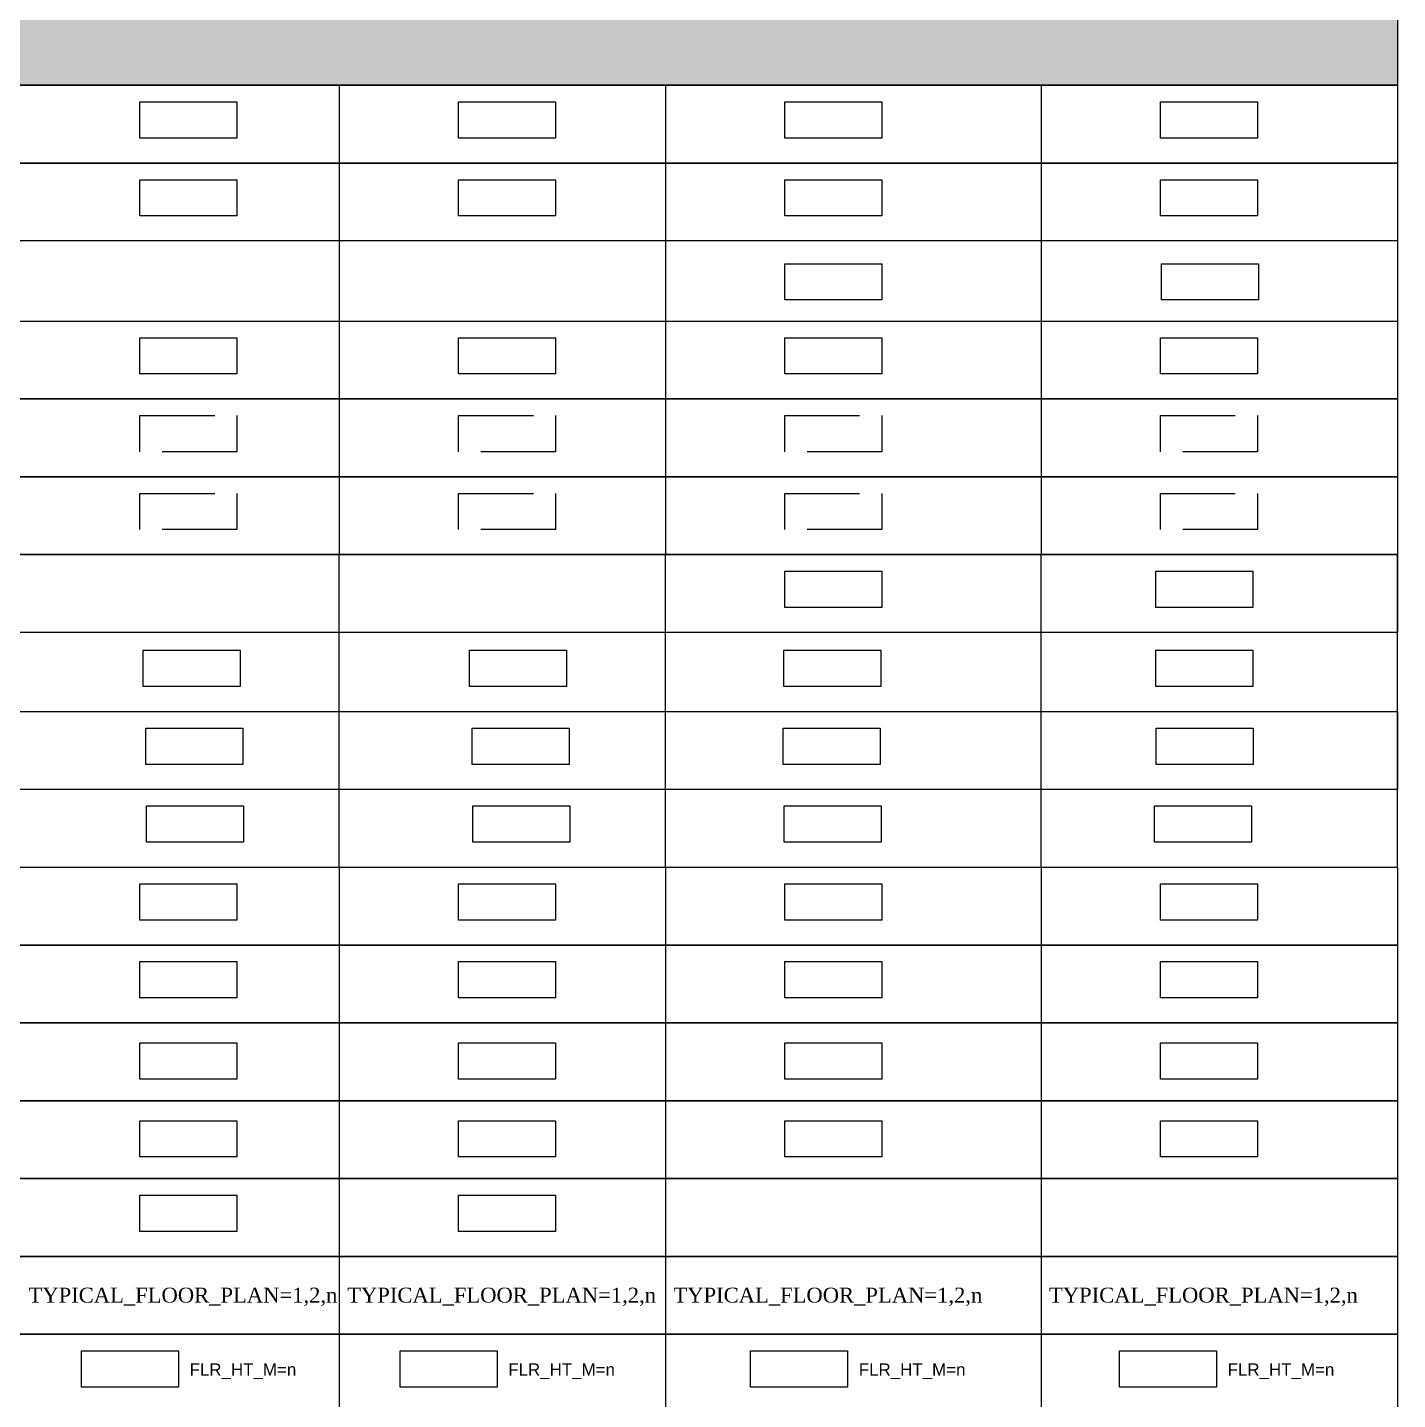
# Model space of a CAD drawing. Header units: millimetres. Extents: x -9481 to -9286, y 28700 to 28853.
# Drawn here: x -9451.39 to -9442.23, y 28801.77 to 28810.95 of the extents above; entities that cross this region are included whole.
import ezdxf

# ---------------------------------------------------------------- set-up
doc = ezdxf.new("R2010")
doc.units = ezdxf.units.MM
doc.linetypes.add('CONTINULUS', pattern=[0])
doc.linetypes.add('DASHED', pattern=[0.75, 0.5, -0.25])
for name, color, linetype in [('BLK_1_FLR_-1_APPROVED_CONSTRUCTION', 7, 'Continuous'), ('BLK_1_FLR_-1_CRPT_AREA_DEDUCT_EXISTING', 7, 'Continuous'), ('BLK_1_FLR_-1_DEMOLITION_AREA', 7, 'Continuous'), ('BLK_1_FLR_-1_FAR_AREA_ADD', 7, 'Continuous'), ('BLK_1_FLR_-1_FAR_AREA_ADD_EXISTING', 7, 'Continuous'), ('BLK_1_FLR_-1_FAR_AREA_DEDUCT', 7, 'Continuous'), ('BLK_1_FLR_-1_FAR_AREA_DEDUCT_EXISTING', 7, 'Continuous'), ('BLK_1_FLR_-2_APPROVED_CONSTRUCTION', 7, 'Continuous'), ('BLK_1_FLR_-2_BLT_UP_AREA', 7, 'Continuous'), ('BLK_1_FLR_-2_CRPT_AREA_DEDUCT_EXISTING', 7, 'Continuous'), ('BLK_1_FLR_-2_DEMOLITION_AREA', 7, 'Continuous'), ('BLK_1_FLR_-2_FAR_AREA_ADD', 7, 'Continuous'), ('BLK_1_FLR_-2_FAR_AREA_ADD_EXISTING', 7, 'Continuous'), ('BLK_1_FLR_-2_FAR_AREA_DEDUCT', 7, 'Continuous'), ('BLK_1_FLR_-2_FAR_AREA_DEDUCT_EXISTING', 7, 'Continuous'), ('BLK_1_FLR_3_APPROVED_CONSTRUCTION', 7, 'Continuous'), ('BLK_1_FLR_3_CRPT_AREA_DEDUCT_EXISTING', 7, 'Continuous'), ('BLK_1_FLR_3_DEMOLITION_AREA', 7, 'Continuous'), ('BLK_1_FLR_3_FAR_AREA_DEDUCT', 7, 'Continuous'), ('BLK_1_FLR_3_FAR_AREA_DEDUCT_EXISTING', 7, 'Continuous'), ('BLK_1_FLR_3_ROOF_AREA', 7, 'Continuous'), ('BLK_1_FLR_4_APPROVED_CONSTRUCTION', 7, 'Continuous'), ('BLK_1_FLR_4_BLT_UP_AREA', 7, 'Continuous'), ('BLK_1_FLR_4_CRPT_AREA_DEDUCT_EXISTING', 7, 'Continuous'), ('BLK_1_FLR_4_DEMOLITION_AREA', 7, 'Continuous'), ('BLK_1_FLR_4_FAR_AREA_DEDUCT', 7, 'Continuous'), ('BLK_1_FLR_4_FAR_AREA_DEDUCT_EXISTING', 7, 'Continuous'), ('BLK_1_FLR_4_ROOF_AREA', 7, 'Continuous'), ('BLK_1_PLANTATION_GREENSTRIP', 7, 'Continuous'), ('HATCH', 7, 'Continuous')]:
    doc.layers.add(name, color=color, linetype=linetype)
for name, color, linetype, plot in [('BLK_1_FLR_-1_BLT_UP_AREA', 25, 'Continuous', False), ('BLK_1_FLR_-1_BLT_UP_AREA_DEDUCT', 25, 'Continuous', False), ('BLK_1_FLR_-1_CARPET_AREA', 25, 'Continuous', False), ('BLK_1_FLR_-1_CARPET_AREA_EXISTING', 25, 'Continuous', False), ('BLK_1_FLR_-1_CRPT_AREA_DEDUCT', 4, 'Continuous', False), ('BLK_1_FLR_-2_BLT_UP_AREA_DEDUCT', 25, 'Continuous', False), ('BLK_1_FLR_-2_CARPET_AREA', 4, 'Continuous', False), ('BLK_1_FLR_-2_CARPET_AREA_EXISTING', 4, 'Continuous', False), ('BLK_1_FLR_-2_STAIR_1', 25, 'Continuous', False), ('BLK_1_FLR_3_BLT_UP_AREA', 7, 'Continuous', False), ('BLK_1_FLR_3_BLT_UP_AREA_DEDUCT', 7, 'Continuous', False), ('BLK_1_FLR_3_CARPET_AREA', 25, 'Continuous', False), ('BLK_1_FLR_3_CARPET_AREA_EXISTING', 25, 'Continuous', False), ('BLK_1_FLR_4_BLT_UP_AREA_DEDUCT', 7, 'Continuous', False), ('BLK_1_FLR_4_CARPET_AREA', 4, 'Continuous', False), ('BLK_1_FLR_4_CARPET_AREA_EXISTING', 4, 'Continuous', False), ('BLK_1_FLR_4_CRPT_AREA_DEDUCT', 25, 'Continuous', False)]:
    doc.layers.add(name, color=color, linetype=linetype, plot=plot)
for name, color, linetype, lineweight in [('BLK_1_FLR_-1_BLT_UP_AREA_EXISTING', 11, 'DASHED', 9), ('BLK_1_FLR_-1_STAIR_1', 7, 'Continuous', 0), ('BLK_1_FLR_-2_BLT_UP_AREA_DEDUCT_EXISTING', 11, 'DASHED', 9), ('BLK_1_FLR_-2_BLT_UP_AREA_EXISTING', 11, 'DASHED', 9), ('BLK_1_FLR_-2_CRPT_AREA_DEDUCT', 7, 'Continuous', 0), ('BLK_1_FLR_3_BLT_UP_AREA_DEDUCT_EXISTING', 11, 'DASHED', 9), ('BLK_1_FLR_3_BLT_UP_AREA_EXISTING', 11, 'DASHED', 9), ('BLK_1_FLR_3_CRPT_AREA_DEDUCT', 7, 'Continuous', 0), ('BLK_1_FLR_3_STAIR_1', 7, 'Continuous', 0), ('BLK_1_FLR_4_BLT_UP_AREA_DEDUCT_EXISTING', 11, 'DASHED', 9), ('BLK_1_FLR_4_BLT_UP_AREA_EXISTING', 11, 'DASHED', 9), ('BLK_1_FLR_4_STAIR_1', 7, 'Continuous', 0), ('BLK_1_FLR_5_BLT_UP_AREA_DEDUCT_EXISTING', 11, 'DASHED', 9)]:
    doc.layers.add(name, color=color, linetype=linetype, lineweight=lineweight)
doc.styles.get("Standard").update_dxf_attribs({"font": 'arial.ttf', "height": 0.25})
doc.styles.add('TNR', font='times.ttf', dxfattribs={"height": 0.5})

# ---------------------------------------------------------------- blocks, each defined once
blk = doc.blocks.new('H2')
at = {"layer": 'HATCH', "linetype": 'CONTINULUS', "ltscale": 0.05}
h = blk.add_hatch(color=241, dxfattribs=at)
h.dxf.hatch_style = 1
h.paths.add_polyline_path([(-9435.4551, 28804.6003), (-9435.4551, 28803.827), (-9396.4272, 28803.827), (-9396.4272, 28804.6003)])
blk.add_lwpolyline([(-9435.4551, 28804.6003), (-9396.4272, 28804.6003), (-9396.4272, 28803.827), (-9435.4551, 28803.827), (-9435.4551, 28804.6003)], close=True)

msp = doc.modelspace()

# ---------------------------------------------------------------- linework, layer by layer
for p, q in [((-9449.308551, 28810.561705), (-9449.308551, 28810.041058)), ((-9447.126291, 28810.561705), (-9447.126291, 28810.041058)), ((-9444.614149, 28810.561705), (-9444.614149, 28810.041058)), ((-9449.308551, 28810.041058), (-9449.308551, 28809.520411)), ((-9447.126291, 28810.041058), (-9447.126291, 28809.520411)), ((-9444.614149, 28810.041058), (-9444.614149, 28809.520411)), ((-9449.308551, 28808.463269), (-9449.308551, 28807.942622)), ((-9447.126291, 28808.463269), (-9447.126291, 28807.942622)), ((-9444.614149, 28808.463269), (-9444.614149, 28807.942622)), ((-9449.308551, 28807.942622), (-9449.308551, 28807.421975)), ((-9447.126291, 28807.942622), (-9447.126291, 28807.421975)), ((-9444.614149, 28807.942622), (-9444.614149, 28807.421975)), ((-9449.308551, 28805.331172), (-9449.308551, 28804.810525)), ((-9447.126291, 28805.331172), (-9447.126291, 28804.810525)), ((-9444.614149, 28805.331172), (-9444.614149, 28804.810525)), ((-9449.308551, 28804.810525), (-9449.308551, 28804.289878)), ((-9447.126291, 28804.810525), (-9447.126291, 28804.289878)), ((-9444.614149, 28804.810525), (-9444.614149, 28804.289878)), ((-9449.308551, 28804.289878), (-9449.308551, 28803.248584)), ((-9447.126291, 28804.289878), (-9447.126291, 28803.248584)), ((-9444.614149, 28804.289878), (-9444.614149, 28803.248584)), ((-9449.308551, 28803.248584), (-9449.308551, 28802.727938)), ((-9447.126291, 28803.248584), (-9447.126291, 28802.727938)), ((-9444.614149, 28803.248584), (-9444.614149, 28802.727938)), ((-9449.308551, 28802.727938), (-9449.308551, 28802.207291)), ((-9447.126291, 28802.727938), (-9447.126291, 28802.207291)), ((-9444.614149, 28802.727938), (-9444.614149, 28802.207291)), ((-9449.308551, 28802.207291), (-9449.308551, 28801.686644)), ((-9447.126291, 28802.207291), (-9447.126291, 28801.686644)), ((-9444.614149, 28802.207291), (-9444.614149, 28801.686644))]:
    msp.add_line(p, q)
at = {"color": 7, "linetype": 'CONTINULUS', "ltscale": 0.05}
for p, q in [((-9449.308551, 28809.520411), (-9449.308551, 28808.463269)), ((-9447.126291, 28809.520411), (-9447.126291, 28808.463269)), ((-9444.614149, 28809.520411), (-9444.614149, 28808.463269)), ((-9442.229952, 28809.520411), (-9442.229952, 28808.974791))]:
    msp.add_line(p, q, dxfattribs=at)
at = {"linetype": 'CONTINULUS', "ltscale": 0.05}
msp.add_line((-9442.229952, 28805.331172), (-9442.229952, 28805.860034), dxfattribs=at)
for points in [[(-9481.2579, 28810.041058), (-9481.2579, 28810.561705), (-9442.229952, 28810.561705), (-9442.229952, 28810.041058), (-9470.864214, 28810.041058)], [(-9470.864214, 28810.041058), (-9442.229952, 28810.041058), (-9442.229952, 28809.520411), (-9470.864214, 28809.520411)], [(-9470.864214, 28808.983915), (-9442.229952, 28808.983915), (-9442.229952, 28808.463269), (-9470.864214, 28808.463269)], [(-9481.2579, 28807.942622), (-9481.2579, 28808.463269), (-9442.229952, 28808.463269), (-9442.229952, 28807.942622), (-9470.864214, 28807.942622)], [(-9470.864214, 28808.463269), (-9442.229952, 28808.463269), (-9442.229952, 28807.942622), (-9470.864214, 28807.942622)], [(-9470.864214, 28807.942622), (-9442.229952, 28807.942622), (-9442.229952, 28807.421975), (-9470.864214, 28807.421975)], [(-9470.864214, 28807.421975), (-9442.229952, 28807.421975), (-9442.229952, 28806.901328), (-9470.864214, 28806.901328)], [(-9481.2579, 28805.331172), (-9481.2579, 28806.372466), (-9442.229952, 28806.372466), (-9442.229952, 28805.851819), (-9470.864214, 28805.851819)], [(-9481.2579, 28803.248584), (-9481.2579, 28805.331172), (-9442.229952, 28805.331172), (-9442.229952, 28804.810525), (-9481.2579, 28804.810525)], [(-9481.2579, 28804.289878), (-9481.2579, 28804.810525), (-9442.229952, 28804.810525), (-9442.229952, 28804.289878), (-9481.2579, 28804.289878)], [(-9481.2579, 28803.769231), (-9481.2579, 28804.289878), (-9442.229952, 28804.289878), (-9442.229952, 28803.769231), (-9470.864214, 28803.769231)], [(-9470.864214, 28803.769231), (-9442.229952, 28803.769231), (-9442.229952, 28803.248584), (-9481.2579, 28803.248584)], [(-9481.2579, 28801.686644), (-9481.2579, 28802.207291), (-9442.229952, 28802.207291), (-9442.229952, 28801.686644), (-9470.864214, 28801.686644)]]:
    msp.add_lwpolyline(points)
for points in [[(-9481.2579, 28803.248584), (-9442.229952, 28803.248584), (-9442.229952, 28802.727938), (-9481.2579, 28802.727938), (-9481.2579, 28803.248584)], [(-9481.2579, 28802.727938), (-9442.229952, 28802.727938), (-9442.229952, 28802.207291), (-9481.2579, 28802.207291), (-9481.2579, 28802.727938)]]:
    msp.add_lwpolyline(points, close=True)
at = {"layer": 'BLK_1_FLR_-1_APPROVED_CONSTRUCTION', "color": 11}
msp.add_lwpolyline([(-9446.328208, 28805.220044), (-9445.679027, 28805.220044), (-9445.679027, 28804.977895), (-9446.328208, 28804.977895)], close=True, dxfattribs=at)
at = {"layer": 'BLK_1_FLR_-1_BLT_UP_AREA', "color": 11}
msp.add_lwpolyline([(-9446.328208, 28810.450577), (-9445.679027, 28810.450577), (-9445.679027, 28810.208428), (-9446.328208, 28810.208428)], close=True, dxfattribs=at)
at = {"layer": 'BLK_1_FLR_-1_BLT_UP_AREA_DEDUCT', "color": 11}
msp.add_lwpolyline([(-9446.328208, 28809.92993), (-9445.679027, 28809.92993), (-9445.679027, 28809.687781), (-9446.328208, 28809.687781)], close=True, dxfattribs=at)
at = {"layer": 'BLK_1_FLR_-1_BLT_UP_AREA_EXISTING', "color": 11}
msp.add_lwpolyline([(-9446.328208, 28808.35214), (-9445.679027, 28808.35214), (-9445.679027, 28808.109991), (-9446.328208, 28808.109991)], close=True, dxfattribs=at)
at = {"layer": 'BLK_1_FLR_-1_CARPET_AREA', "color": 11}
msp.add_lwpolyline([(-9446.328208, 28804.156373), (-9445.679027, 28804.156373), (-9445.679027, 28803.914223), (-9446.328208, 28803.914223)], close=True, dxfattribs=at)
at = {"layer": 'BLK_1_FLR_-1_CARPET_AREA_EXISTING', "color": 11, "linetype": 'CONTINULUS', "ltscale": 0.05}
msp.add_lwpolyline([(-9446.340577, 28806.261338), (-9445.691396, 28806.261338), (-9445.691396, 28806.019189), (-9446.340577, 28806.019189)], close=True, dxfattribs=at)
at = {"layer": 'BLK_1_FLR_-1_CRPT_AREA_DEDUCT', "color": 11}
msp.add_lwpolyline([(-9446.328208, 28803.635726), (-9445.679027, 28803.635726), (-9445.679027, 28803.393576), (-9446.328208, 28803.393576)], close=True, dxfattribs=at)
at = {"layer": 'BLK_1_FLR_-1_CRPT_AREA_DEDUCT_EXISTING', "color": 11, "linetype": 'CONTINULUS', "ltscale": 0.05}
msp.add_lwpolyline([(-9446.332318, 28805.740691), (-9445.683137, 28805.740691), (-9445.683137, 28805.498542), (-9446.332318, 28805.498542)], close=True, dxfattribs=at)
at = {"layer": 'BLK_1_FLR_-1_DEMOLITION_AREA', "color": 7}
msp.add_lwpolyline([(-9446.328208, 28804.699397), (-9445.679027, 28804.699397), (-9445.679027, 28804.457248), (-9446.328208, 28804.457248)], close=True, dxfattribs=at)
at = {"layer": 'BLK_1_FLR_-1_FAR_AREA_ADD', "color": 11, "linetype": 'CONTINULUS', "ltscale": 0.05}
msp.add_lwpolyline([(-9446.328208, 28809.367957), (-9445.679027, 28809.367957), (-9445.679027, 28809.125808), (-9446.328208, 28809.125808)], close=True, dxfattribs=at)
at = {"layer": 'BLK_1_FLR_-1_FAR_AREA_ADD_EXISTING', "color": 11, "linetype": 'CONTINULUS', "ltscale": 0.05}
msp.add_lwpolyline([(-9446.328208, 28807.310847), (-9445.679027, 28807.310847), (-9445.679027, 28807.068697), (-9446.328208, 28807.068697)], close=True, dxfattribs=at)
at = {"layer": 'BLK_1_FLR_-1_FAR_AREA_DEDUCT', "color": 11, "linetype": 'CONTINULUS', "ltscale": 0.05}
msp.add_lwpolyline([(-9446.328208, 28808.872787), (-9445.679027, 28808.872787), (-9445.679027, 28808.630638), (-9446.328208, 28808.630638)], close=True, dxfattribs=at)
at = {"layer": 'BLK_1_FLR_-1_FAR_AREA_DEDUCT_EXISTING', "color": 11, "linetype": 'CONTINULUS', "ltscale": 0.05}
msp.add_lwpolyline([(-9446.335777, 28806.781985), (-9445.686596, 28806.781985), (-9445.686596, 28806.539836), (-9446.335777, 28806.539836)], close=True, dxfattribs=at)
at = {"layer": 'BLK_1_FLR_-1_STAIR_1'}
msp.add_lwpolyline([(-9446.55738, 28802.096163), (-9445.908198, 28802.096163), (-9445.908198, 28801.854013), (-9446.55738, 28801.854013)], close=True, dxfattribs=at)
at = {"layer": 'BLK_1_FLR_-2_APPROVED_CONSTRUCTION', "color": 11}
msp.add_lwpolyline([(-9443.816066, 28805.220044), (-9443.166885, 28805.220044), (-9443.166885, 28804.977895), (-9443.816066, 28804.977895)], close=True, dxfattribs=at)
at = {"layer": 'BLK_1_FLR_-2_BLT_UP_AREA', "color": 11}
msp.add_lwpolyline([(-9443.816066, 28810.450577), (-9443.166885, 28810.450577), (-9443.166885, 28810.208428), (-9443.816066, 28810.208428)], close=True, dxfattribs=at)
at = {"layer": 'BLK_1_FLR_-2_BLT_UP_AREA_DEDUCT', "color": 11}
msp.add_lwpolyline([(-9443.816066, 28809.92993), (-9443.166885, 28809.92993), (-9443.166885, 28809.687781), (-9443.816066, 28809.687781)], close=True, dxfattribs=at)
at = {"layer": 'BLK_1_FLR_-2_BLT_UP_AREA_DEDUCT_EXISTING', "color": 11}
msp.add_lwpolyline([(-9443.816066, 28807.831494), (-9443.166885, 28807.831494), (-9443.166885, 28807.589344), (-9443.816066, 28807.589344)], close=True, dxfattribs=at)
at = {"layer": 'BLK_1_FLR_-2_BLT_UP_AREA_EXISTING', "color": 11}
msp.add_lwpolyline([(-9443.816066, 28808.35214), (-9443.166885, 28808.35214), (-9443.166885, 28808.109991), (-9443.816066, 28808.109991)], close=True, dxfattribs=at)
at = {"layer": 'BLK_1_FLR_-2_CARPET_AREA', "color": 11}
msp.add_lwpolyline([(-9443.816066, 28804.156373), (-9443.166885, 28804.156373), (-9443.166885, 28803.914223), (-9443.816066, 28803.914223)], close=True, dxfattribs=at)
at = {"layer": 'BLK_1_FLR_-2_CARPET_AREA_EXISTING', "color": 11, "linetype": 'CONTINULUS', "ltscale": 0.05}
msp.add_lwpolyline([(-9443.844705, 28806.261338), (-9443.195524, 28806.261338), (-9443.195524, 28806.019189), (-9443.844705, 28806.019189)], close=True, dxfattribs=at)
at = {"layer": 'BLK_1_FLR_-2_CRPT_AREA_DEDUCT', "color": 11}
msp.add_lwpolyline([(-9443.816066, 28803.635726), (-9443.166885, 28803.635726), (-9443.166885, 28803.393576), (-9443.816066, 28803.393576)], close=True, dxfattribs=at)
at = {"layer": 'BLK_1_FLR_-2_CRPT_AREA_DEDUCT_EXISTING', "color": 11, "linetype": 'CONTINULUS', "ltscale": 0.05}
msp.add_lwpolyline([(-9443.85541, 28805.740691), (-9443.206229, 28805.740691), (-9443.206229, 28805.498542), (-9443.85541, 28805.498542)], close=True, dxfattribs=at)
at = {"layer": 'BLK_1_FLR_-2_DEMOLITION_AREA', "color": 7}
msp.add_lwpolyline([(-9443.816066, 28804.699397), (-9443.166885, 28804.699397), (-9443.166885, 28804.457248), (-9443.816066, 28804.457248)], close=True, dxfattribs=at)
at = {"layer": 'BLK_1_FLR_-2_FAR_AREA_ADD', "color": 7, "linetype": 'CONTINULUS', "ltscale": 0.05}
for p, q in [((-9449.308551, 28805.331172), (-9449.308551, 28807.421975)), ((-9447.126291, 28805.331172), (-9447.126291, 28807.421975)), ((-9444.614149, 28805.331172), (-9444.614149, 28807.421975)), ((-9442.229952, 28805.860034), (-9442.229952, 28807.421975))]:
    msp.add_line(p, q, dxfattribs=at)
at = {"layer": 'BLK_1_FLR_-2_FAR_AREA_ADD', "color": 11, "linetype": 'CONTINULUS', "ltscale": 0.05}
msp.add_lwpolyline([(-9443.809878, 28809.367957), (-9443.160697, 28809.367957), (-9443.160697, 28809.125808), (-9443.809878, 28809.125808)], close=True, dxfattribs=at)
at = {"layer": 'BLK_1_FLR_-2_FAR_AREA_ADD_EXISTING', "color": 11, "linetype": 'CONTINULUS', "ltscale": 0.05}
msp.add_lwpolyline([(-9443.846448, 28807.310847), (-9443.197267, 28807.310847), (-9443.197267, 28807.068697), (-9443.846448, 28807.068697)], close=True, dxfattribs=at)
at = {"layer": 'BLK_1_FLR_-2_FAR_AREA_DEDUCT', "color": 11, "linetype": 'CONTINULUS', "ltscale": 0.05}
msp.add_lwpolyline([(-9443.816066, 28808.872787), (-9443.166885, 28808.872787), (-9443.166885, 28808.630638), (-9443.816066, 28808.630638)], close=True, dxfattribs=at)
at = {"layer": 'BLK_1_FLR_-2_FAR_AREA_DEDUCT_EXISTING', "color": 11, "linetype": 'CONTINULUS', "ltscale": 0.05}
msp.add_lwpolyline([(-9443.847541, 28806.781985), (-9443.19836, 28806.781985), (-9443.19836, 28806.539836), (-9443.847541, 28806.539836)], close=True, dxfattribs=at)
at = {"layer": 'BLK_1_FLR_-2_STAIR_1', "color": 7}
msp.add_lwpolyline([(-9444.090379, 28802.096163), (-9443.441198, 28802.096163), (-9443.441198, 28801.854013), (-9444.090379, 28801.854013)], close=True, dxfattribs=at)
at = {"layer": 'BLK_1_FLR_3_APPROVED_CONSTRUCTION', "color": 11}
msp.add_lwpolyline([(-9450.641981, 28805.220044), (-9449.9928, 28805.220044), (-9449.9928, 28804.977895), (-9450.641981, 28804.977895)], close=True, dxfattribs=at)
at = {"layer": 'BLK_1_FLR_3_BLT_UP_AREA', "color": 11}
msp.add_lwpolyline([(-9450.641981, 28810.450577), (-9449.9928, 28810.450577), (-9449.9928, 28810.208428), (-9450.641981, 28810.208428)], close=True, dxfattribs=at)
at = {"layer": 'BLK_1_FLR_3_BLT_UP_AREA_DEDUCT', "color": 11}
msp.add_lwpolyline([(-9450.641981, 28809.92993), (-9449.9928, 28809.92993), (-9449.9928, 28809.687781), (-9450.641981, 28809.687781)], close=True, dxfattribs=at)
at = {"layer": 'BLK_1_FLR_3_BLT_UP_AREA_DEDUCT_EXISTING', "color": 11}
msp.add_lwpolyline([(-9450.641981, 28807.831494), (-9449.9928, 28807.831494), (-9449.9928, 28807.589344), (-9450.641981, 28807.589344)], close=True, dxfattribs=at)
at = {"layer": 'BLK_1_FLR_3_BLT_UP_AREA_EXISTING', "color": 11}
msp.add_lwpolyline([(-9450.641981, 28808.35214), (-9449.9928, 28808.35214), (-9449.9928, 28808.109991), (-9450.641981, 28808.109991)], close=True, dxfattribs=at)
at = {"layer": 'BLK_1_FLR_3_CARPET_AREA', "color": 11}
msp.add_lwpolyline([(-9450.641981, 28804.156373), (-9449.9928, 28804.156373), (-9449.9928, 28803.914223), (-9450.641981, 28803.914223)], close=True, dxfattribs=at)
at = {"layer": 'BLK_1_FLR_3_CARPET_AREA_EXISTING', "color": 11, "linetype": 'CONTINULUS', "ltscale": 0.05}
msp.add_lwpolyline([(-9450.602714, 28806.261338), (-9449.953533, 28806.261338), (-9449.953533, 28806.019189), (-9450.602714, 28806.019189)], close=True, dxfattribs=at)
at = {"layer": 'BLK_1_FLR_3_CRPT_AREA_DEDUCT', "color": 11}
msp.add_lwpolyline([(-9450.641981, 28803.635726), (-9449.9928, 28803.635726), (-9449.9928, 28803.393576), (-9450.641981, 28803.393576)], close=True, dxfattribs=at)
at = {"layer": 'BLK_1_FLR_3_CRPT_AREA_DEDUCT_EXISTING', "color": 11, "linetype": 'CONTINULUS', "ltscale": 0.05}
msp.add_lwpolyline([(-9450.598205, 28805.740691), (-9449.949024, 28805.740691), (-9449.949024, 28805.498542), (-9450.598205, 28805.498542)], close=True, dxfattribs=at)
at = {"layer": 'BLK_1_FLR_3_DEMOLITION_AREA', "color": 7}
msp.add_lwpolyline([(-9450.641981, 28804.699397), (-9449.9928, 28804.699397), (-9449.9928, 28804.457248), (-9450.641981, 28804.457248)], close=True, dxfattribs=at)
at = {"layer": 'BLK_1_FLR_3_FAR_AREA_DEDUCT', "color": 11, "linetype": 'CONTINULUS', "ltscale": 0.05}
msp.add_lwpolyline([(-9450.641981, 28808.872787), (-9449.9928, 28808.872787), (-9449.9928, 28808.630638), (-9450.641981, 28808.630638)], close=True, dxfattribs=at)
at = {"layer": 'BLK_1_FLR_3_FAR_AREA_DEDUCT_EXISTING', "color": 11, "linetype": 'CONTINULUS', "ltscale": 0.05}
msp.add_lwpolyline([(-9450.620831, 28806.781985), (-9449.97165, 28806.781985), (-9449.97165, 28806.539836), (-9450.620831, 28806.539836)], close=True, dxfattribs=at)
at = {"layer": 'BLK_1_FLR_3_ROOF_AREA', "linetype": 'CONTINULUS', "ltscale": 0.05}
msp.add_lwpolyline([(-9450.641981, 28803.137456), (-9449.9928, 28803.137456), (-9449.9928, 28802.895307), (-9450.641981, 28802.895307)], close=True, dxfattribs=at)
at = {"layer": 'BLK_1_FLR_3_STAIR_1'}
msp.add_lwpolyline([(-9451.033662, 28802.096163), (-9450.384481, 28802.096163), (-9450.384481, 28801.854013), (-9451.033662, 28801.854013)], close=True, dxfattribs=at)
at = {"layer": 'BLK_1_FLR_4_APPROVED_CONSTRUCTION', "color": 11}
msp.add_lwpolyline([(-9448.510468, 28805.220044), (-9447.861287, 28805.220044), (-9447.861287, 28804.977895), (-9448.510468, 28804.977895)], close=True, dxfattribs=at)
at = {"layer": 'BLK_1_FLR_4_BLT_UP_AREA', "color": 11}
msp.add_lwpolyline([(-9448.510468, 28810.450577), (-9447.861287, 28810.450577), (-9447.861287, 28810.208428), (-9448.510468, 28810.208428)], close=True, dxfattribs=at)
at = {"layer": 'BLK_1_FLR_4_BLT_UP_AREA_DEDUCT', "color": 11}
msp.add_lwpolyline([(-9448.510468, 28809.92993), (-9447.861287, 28809.92993), (-9447.861287, 28809.687781), (-9448.510468, 28809.687781)], close=True, dxfattribs=at)
at = {"layer": 'BLK_1_FLR_4_BLT_UP_AREA_DEDUCT_EXISTING', "color": 11}
msp.add_lwpolyline([(-9448.510468, 28807.831494), (-9447.861287, 28807.831494), (-9447.861287, 28807.589344), (-9448.510468, 28807.589344)], close=True, dxfattribs=at)
at = {"layer": 'BLK_1_FLR_4_BLT_UP_AREA_EXISTING', "color": 11}
msp.add_lwpolyline([(-9448.510468, 28808.35214), (-9447.861287, 28808.35214), (-9447.861287, 28808.109991), (-9448.510468, 28808.109991)], close=True, dxfattribs=at)
at = {"layer": 'BLK_1_FLR_4_CARPET_AREA', "color": 11}
msp.add_lwpolyline([(-9448.510468, 28804.156373), (-9447.861287, 28804.156373), (-9447.861287, 28803.914223), (-9448.510468, 28803.914223)], close=True, dxfattribs=at)
at = {"layer": 'BLK_1_FLR_4_CARPET_AREA_EXISTING', "color": 11, "linetype": 'CONTINULUS', "ltscale": 0.05}
msp.add_lwpolyline([(-9448.420454, 28806.261338), (-9447.771273, 28806.261338), (-9447.771273, 28806.019189), (-9448.420454, 28806.019189)], close=True, dxfattribs=at)
at = {"layer": 'BLK_1_FLR_4_CRPT_AREA_DEDUCT', "color": 11}
msp.add_lwpolyline([(-9448.510468, 28803.635726), (-9447.861287, 28803.635726), (-9447.861287, 28803.393576), (-9448.510468, 28803.393576)], close=True, dxfattribs=at)
at = {"layer": 'BLK_1_FLR_4_CRPT_AREA_DEDUCT_EXISTING', "color": 11, "linetype": 'CONTINULUS', "ltscale": 0.05}
msp.add_lwpolyline([(-9448.415945, 28805.740691), (-9447.766764, 28805.740691), (-9447.766764, 28805.498542), (-9448.415945, 28805.498542)], close=True, dxfattribs=at)
at = {"layer": 'BLK_1_FLR_4_DEMOLITION_AREA', "color": 7}
msp.add_lwpolyline([(-9448.510468, 28804.699397), (-9447.861287, 28804.699397), (-9447.861287, 28804.457248), (-9448.510468, 28804.457248)], close=True, dxfattribs=at)
at = {"layer": 'BLK_1_FLR_4_FAR_AREA_DEDUCT', "color": 11, "linetype": 'CONTINULUS', "ltscale": 0.05}
msp.add_lwpolyline([(-9448.510468, 28808.872787), (-9447.861287, 28808.872787), (-9447.861287, 28808.630638), (-9448.510468, 28808.630638)], close=True, dxfattribs=at)
at = {"layer": 'BLK_1_FLR_4_FAR_AREA_DEDUCT_EXISTING', "color": 11, "linetype": 'CONTINULUS', "ltscale": 0.05}
msp.add_lwpolyline([(-9447.78939, 28806.539836), (-9448.438571, 28806.539836), (-9448.438571, 28806.781985), (-9447.78939, 28806.781985)], close=True, dxfattribs=at)
at = {"layer": 'BLK_1_FLR_4_ROOF_AREA', "linetype": 'CONTINULUS', "ltscale": 0.05}
msp.add_lwpolyline([(-9448.510468, 28803.137456), (-9447.861287, 28803.137456), (-9447.861287, 28802.895307), (-9448.510468, 28802.895307)], close=True, dxfattribs=at)
at = {"layer": 'BLK_1_FLR_4_STAIR_1'}
msp.add_lwpolyline([(-9448.902149, 28802.096163), (-9448.252968, 28802.096163), (-9448.252968, 28801.854013), (-9448.902149, 28801.854013)], close=True, dxfattribs=at)
at = {"layer": 'BLK_1_FLR_5_BLT_UP_AREA_DEDUCT_EXISTING', "color": 11}
msp.add_lwpolyline([(-9446.328208, 28807.831494), (-9445.679027, 28807.831494), (-9445.679027, 28807.589344), (-9446.328208, 28807.589344)], close=True, dxfattribs=at)

# ---------------------------------------------------------------- block references
at = {"layer": 'BLK_1_PLANTATION_GREENSTRIP', "linetype": 'CONTINULUS'}
msp.add_blockref('H2', (-45.8028, 6.734683), dxfattribs=at)

# ---------------------------------------------------------------- texts
at = {"layer": 'BLK_1_FLR_-1_BLT_UP_AREA', "color": 11, "insert": (-9447.073381, 28802.518822), "char_height": 0.1, "attachment_point": 1, "style": 'TNR'}
msp.add_mtext_dynamic_manual_height_columns('TYPICAL_FLOOR_PLAN=1,2,n', width=3.3155, gutter_width=2.5, heights=[0], dxfattribs=at)
at = {"layer": 'BLK_1_FLR_-1_STAIR_1', "insert": (-9445.833752, 28802.011831), "char_height": 0.081, "attachment_point": 1}
msp.add_mtext_dynamic_manual_height_columns('FLR_HT_M=n', width=0.422056, gutter_width=0.405, heights=[0], dxfattribs=at)
at = {"layer": 'BLK_1_FLR_-2_BLT_UP_AREA', "color": 11, "insert": (-9444.561239, 28802.518822), "char_height": 0.1, "attachment_point": 1, "style": 'TNR'}
msp.add_mtext_dynamic_manual_height_columns('TYPICAL_FLOOR_PLAN=1,2,n', width=3.3155, gutter_width=2.5, heights=[0], dxfattribs=at)
at = {"layer": 'BLK_1_FLR_-2_STAIR_1', "color": 7, "insert": (-9443.366751, 28802.011831), "char_height": 0.081, "attachment_point": 1}
msp.add_mtext_dynamic_manual_height_columns('FLR_HT_M=n', width=0.422056, gutter_width=0.405, heights=[0], dxfattribs=at)
at = {"layer": 'BLK_1_FLR_3_BLT_UP_AREA', "color": 11, "insert": (-9451.387154, 28802.518822), "char_height": 0.1, "attachment_point": 1, "style": 'TNR'}
msp.add_mtext_dynamic_manual_height_columns('TYPICAL_FLOOR_PLAN=1,2,n', width=3.3155, gutter_width=2.5, heights=[0], dxfattribs=at)
at = {"layer": 'BLK_1_FLR_3_STAIR_1', "insert": (-9450.310034, 28802.011831), "char_height": 0.081, "attachment_point": 1}
msp.add_mtext_dynamic_manual_height_columns('FLR_HT_M=n', width=0.422056, gutter_width=0.405, heights=[0], dxfattribs=at)
at = {"layer": 'BLK_1_FLR_4_BLT_UP_AREA', "color": 11, "insert": (-9449.255641, 28802.518822), "char_height": 0.1, "attachment_point": 1, "style": 'TNR'}
msp.add_mtext_dynamic_manual_height_columns('TYPICAL_FLOOR_PLAN=1,2,n', width=3.3155, gutter_width=2.5, heights=[0], dxfattribs=at)
at = {"layer": 'BLK_1_FLR_4_STAIR_1', "insert": (-9448.178521, 28802.011831), "char_height": 0.081, "attachment_point": 1}
msp.add_mtext_dynamic_manual_height_columns('FLR_HT_M=n', width=0.422056, gutter_width=0.405, heights=[0], dxfattribs=at)

doc.saveas('drawing.dxf')
